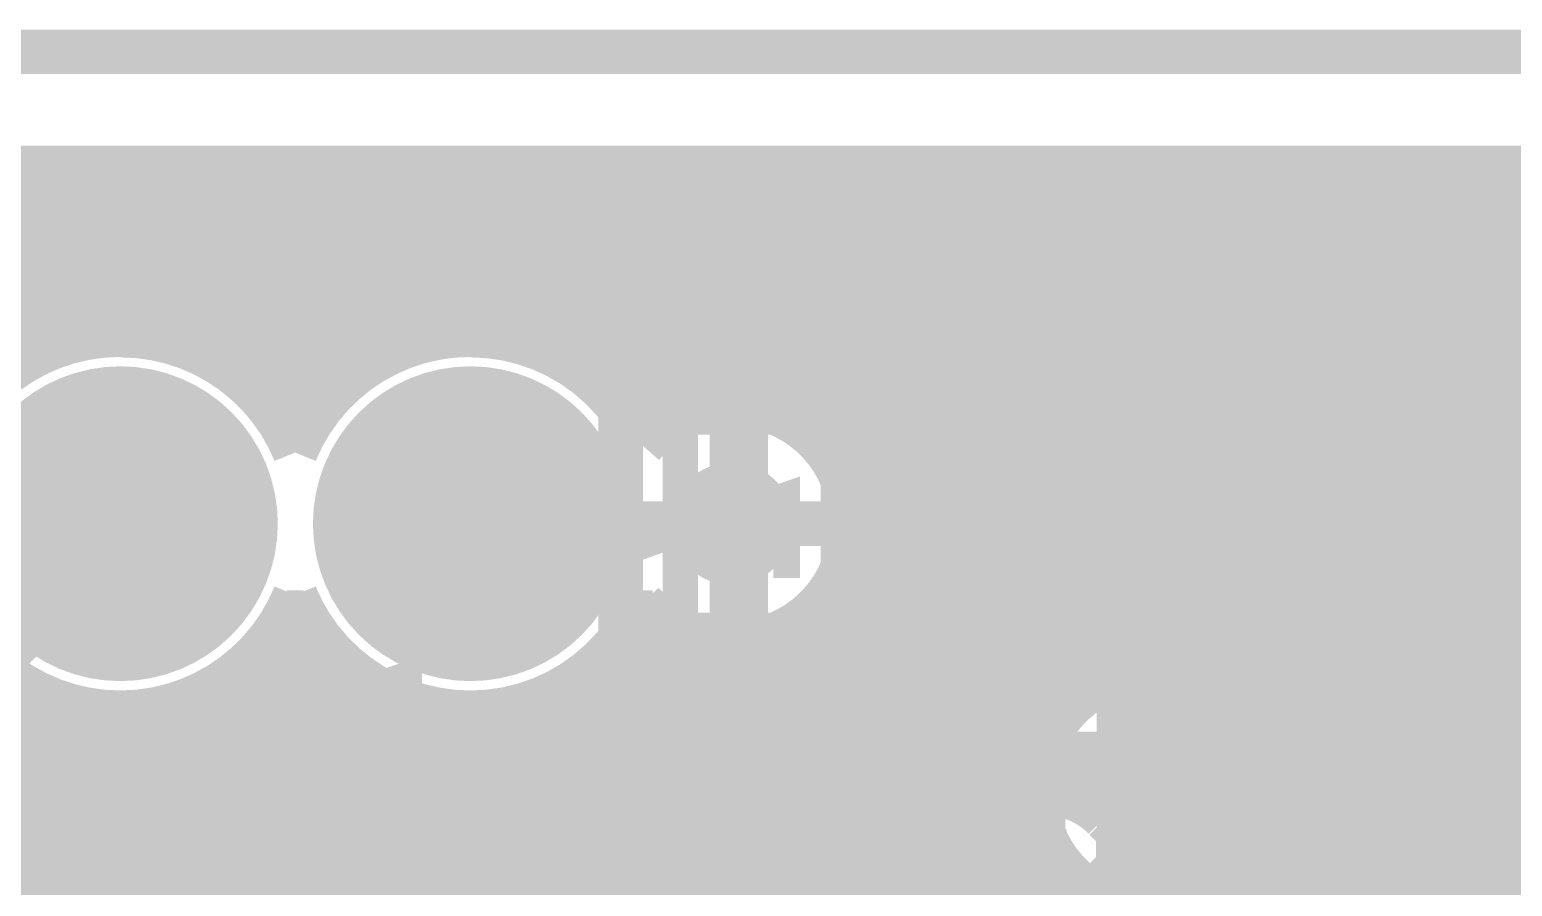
# Model space of a CAD drawing. Extents: x -7 to 100, y -42 to 30.
# Drawn here: x 51.74 to 60.21, y 25.23 to 30.13 of the extents above; entities that cross this region are included whole.
import ezdxf

# ---------------------------------------------------------------- set-up
doc = ezdxf.new("R2010")
doc.units = 0
doc.header["$MEASUREMENT"] = 0
doc.layers.get('0').update_dxf_attribs({"linetype": 'CONTINUOUS'})
for name, color, linetype in [('22-315-0_BOT', 7, 'CONTINUOUS'), ('22-315-0_DRD', 7, 'CONTINUOUS'), ('22-315-0_GND', 6, 'CONTINUOUS'), ('22-315-0_IN1', 4, 'CONTINUOUS'), ('22-315-0_SMB', 3, 'CONTINUOUS'), ('22-315-0_SMT', 5, 'CONTINUOUS'), ('22-315-0_SPB', 10, 'CONTINUOUS'), ('22-315-0_SPT', 14, 'CONTINUOUS'), ('22-315-0_SSB', 9, 'CONTINUOUS'), ('22-315-0_SST', 12, 'CONTINUOUS'), ('22-315-0_TOP', 11, 'CONTINUOUS'), ('THRUHOLE_TAP', 15, 'CONTINUOUS')]:
    doc.layers.add(name, color=color, linetype=linetype)

# ---------------------------------------------------------------- blocks, each defined once
blk = doc.blocks.new('RECTANGLE_8')
blk.add_solid([(0.4826, 0.4064), (0.4826, -0.4064), (-0.4826, 0.4064), (-0.4826, -0.4064)])
blk = doc.blocks.new('ROUND_19')
at = {"const_width": 0.7493}
blk.add_lwpolyline([(-0.37465, 0, 1), (0.37465, 0, 1)], format="xyb", close=True, dxfattribs=at)
blk = doc.blocks.new('ROUND_56')
at = {"const_width": 0.35052}
blk.add_lwpolyline([(-0.17526, 0, 1), (0.17526, 0, 1)], format="xyb", close=True, dxfattribs=at)
blk = doc.blocks.new('ROUND_65')
at = {"const_width": 0.35052}
blk.add_lwpolyline([(-0.17526, 0, 1), (0.17526, 0, 1)], format="xyb", close=True, dxfattribs=at)
blk = doc.blocks.new('ROUND_67')
at = {"const_width": 0.89916}
blk.add_lwpolyline([(-0.44958, 0, 1), (0.44958, 0, 1)], format="xyb", close=True, dxfattribs=at)
blk = doc.blocks.new('ROUND_81')
at = {"const_width": 0.0635}
blk.add_lwpolyline([(-0.03175, 0, 1), (0.03175, 0, 1)], format="xyb", close=True, dxfattribs=at)
blk = doc.blocks.new('RECTANGLE_44')
blk.add_solid([(0.44958, 0.20955), (0.44958, -0.20955), (-0.44958, 0.20955), (-0.44958, -0.20955)])
blk = doc.blocks.new('ROUND_83')
at = {"const_width": 0.10033}
blk.add_lwpolyline([(-0.050164, 0, 1), (0.050164, 0, 1)], format="xyb", close=True, dxfattribs=at)
blk = doc.blocks.new('ROUND_84')
at = {"const_width": 0.50038}
blk.add_lwpolyline([(-0.25019, 0, 1), (0.25019, 0, 1)], format="xyb", close=True, dxfattribs=at)

msp = doc.modelspace()

# ---------------------------------------------------------------- linework, layer by layer
at = {"layer": '22-315-0_BOT'}
for points, const_width in [([(57.15, 28.0162), (57.0738, 28.0162), (56.007, 29.083), (51.562, 29.083), (50.25898, 27.77998), (50.25898, 27.305)], 0.2032), ([(69.723, 25.527), (68.707, 25.527), (67.31, 24.13), (64.135, 24.13), (64.135, 27.94), (65.9511, 27.94), (66.0273, 28.0162), (65.9511, 27.94), (64.135, 27.94), (64.135, 24.13), (61.087, 24.13), (60.198, 25.019), (57.785, 25.019), (57.531, 25.273), (53.848, 25.273), (53.34, 24.765), (53.34, 24.2062)], 0.381), ([(55.753, 27.305), (60.2488, 27.305), (60.96, 28.0162)], 0.2032), ([(59.055, 28.0162), (57.15, 28.0162)], 0.2032), ([(51.435, 24.2062), (51.435, 26.416), (52.197, 27.178), (52.197, 27.2415), (52.2605, 27.305)], 0.3048), ([(56.3372, 26.8986), (56.29656, 26.8986)], 0.254), ([(56.3372, 26.8986), (56.29656, 26.8986)], 0.254), ([(56.3372, 26.8986), (56.3372, 25.8572)], 0.254), ([(58.2422, 26.8986), (57.9628, 26.8986)], 0.254), ([(57.9628, 26.8986), (57.9628, 25.8572)], 0.254), ([(58.2422, 26.8986), (57.9628, 26.8986)], 0.254), ([(58.039, 26.8986), (58.039, 25.5143)], 0.254), ([(58.2422, 26.8986), (58.2422, 25.8572)], 0.254), ([(59.8678, 26.8986), (59.8678, 25.5143)], 0.254), ([(59.8678, 26.8986), (59.8678, 25.8572)], 0.254), ([(60.1472, 26.8986), (59.8678, 26.8986)], 0.254), ([(60.1472, 26.8986), (59.8678, 26.8986)], 0.254), ([(60.0964, 26.8986), (60.0964, 25.5143)], 0.254), ([(60.1472, 26.8986), (60.1472, 25.8572)], 0.254), ([(53.2384, 26.85034), (53.2384, 25.36444)], 0.254), ([(55.2958, 26.80208), (55.2958, 25.7683)], 0.254), ([(56.2102, 26.80208), (56.2102, 25.7683)], 0.254), ([(53.38572, 26.67), (53.13172, 26.67)], 0.254), ([(55.50916, 26.67), (55.13324, 26.67)], 0.254), ([(55.5244, 26.66492), (55.5244, 25.7683)], 0.254), ([(55.9816, 26.66492), (55.9816, 25.7683)], 0.254), ([(56.3372, 26.67), (55.9943, 26.67)], 0.254), ([(58.2422, 26.67), (57.9628, 26.67)], 0.254), ([(60.1472, 26.67), (59.8678, 26.67)], 0.254), ([(53.467, 26.57094), (53.467, 25.59304)], 0.254), ([(55.0672, 26.58872), (55.0672, 25.7683)], 0.254), ([(55.753, 26.62428), (55.753, 25.7683)], 0.254), ([(56.3372, 26.5938), (57.15, 26.5938)], 0.254), ([(57.9628, 26.5938), (57.15, 26.5938)], 0.254), ([(60.96, 26.5938), (59.055, 26.5938), (57.15, 26.5938)], 0.2032), ([(58.166, 25.781), (58.547, 25.781), (59.055, 26.289), (59.055, 26.5938)], 0.2032), ([(58.2422, 26.5938), (59.055, 26.5938)], 0.254), ([(59.055, 25.8572), (59.055, 26.5938)], 0.254), ([(59.8678, 26.5938), (59.055, 26.5938)], 0.254), ([(60.1472, 26.5938), (60.96, 26.5938)], 0.254), ([(53.0098, 26.52776), (53.0098, 25.13584)], 0.254), ([(53.61178, 26.4414), (52.9082, 26.4414)], 0.254), ([(53.6956, 26.38298), (53.6956, 25.7429)], 0.254), ([(54.8386, 26.39314), (54.8386, 25.7683)], 0.254), ([(56.3372, 26.4414), (54.90718, 26.4414)], 0.254), ([(58.2422, 26.4414), (57.9628, 26.4414)], 0.254), ([(60.1472, 26.4414), (59.8678, 26.4414)], 0.254), ([(52.7812, 26.36012), (52.7812, 24.9428)], 0.254), ([(51.93792, 26.27376), (51.8922, 26.2255)], 0.254), ([(51.8922, 26.2255), (51.8922, 24.9428)], 0.254), ([(56.3372, 26.2128), (51.8922, 26.2128)], 0.254), ([(52.0954, 26.2382), (52.0954, 24.9428)], 0.254), ([(52.324, 26.22804), (52.324, 24.19604)], 0.254), ([(52.5526, 26.26614), (52.5526, 24.9428)], 0.254), ([(53.9242, 26.27884), (53.9242, 25.7683)], 0.254), ([(54.1528, 26.23058), (54.1528, 25.7683)], 0.254), ([(54.3814, 26.23312), (54.3814, 25.7683)], 0.254), ([(54.61, 26.28392), (54.61, 25.7683)], 0.254), ([(58.2422, 26.2128), (57.9628, 26.2128)], 0.254), ([(60.1472, 26.2128), (59.8678, 26.2128)], 0.254), ([(56.3372, 25.9842), (51.8922, 25.9842)], 0.254), ([(58.2422, 25.9842), (57.9628, 25.9842)], 0.254), ([(60.1472, 25.9842), (59.8678, 25.9842)], 0.254), ([(57.9628, 25.8572), (56.3372, 25.8572)], 0.254), ([(56.4388, 25.8572), (56.4388, 25.7683)], 0.254), ([(56.6674, 25.8572), (56.6674, 25.7683)], 0.254), ([(56.896, 25.8572), (56.896, 25.7683)], 0.254), ([(57.1246, 25.8572), (57.1246, 25.7683)], 0.254), ([(57.3532, 25.8572), (57.3532, 25.7683)], 0.254), ([(57.5818, 25.8572), (57.5818, 25.76576)], 0.254), ([(57.8104, 25.8572), (57.8104, 25.68194)], 0.254), ([(59.8678, 25.8572), (58.2422, 25.8572)], 0.254), ([(58.2676, 25.8572), (58.2676, 25.5143)], 0.254), ([(58.4962, 25.8572), (58.4962, 25.5143)], 0.254), ([(58.7248, 25.8572), (58.7248, 25.5143)], 0.254), ([(58.9534, 25.8572), (58.9534, 25.5143)], 0.254), ([(59.182, 25.8572), (59.182, 25.5143)], 0.254), ([(59.4106, 25.8572), (59.4106, 25.5143)], 0.254), ([(59.6392, 25.8572), (59.6392, 25.5143)], 0.254), ([(61.7728, 25.8572), (60.1472, 25.8572)], 0.254), ([(60.325, 25.8572), (60.325, 25.49652)], 0.254), ([(53.73624, 25.7556), (51.8922, 25.7556)], 0.254), ([(57.531, 25.7683), (53.848, 25.7683)], 0.254), ([(61.9506, 25.7556), (57.64276, 25.7556)], 0.254), ([(53.49748, 25.62352), (52.99456, 25.11806)], 0.254), ([(57.88406, 25.61844), (57.99074, 25.5143)], 0.254), ([(53.40096, 25.527), (51.8922, 25.527)], 0.254), ([(61.79312, 25.527), (57.97804, 25.527)], 0.254), ([(60.198, 25.5143), (57.99074, 25.5143)], 0.254), ([(53.17236, 25.2984), (51.8922, 25.2984)], 0.254)]:
    msp.add_lwpolyline(points, dxfattribs=dict(at, const_width=const_width))
at = {"layer": '22-315-0_BOT', "const_width": 0.254}
for points in [[(52.2605, 26.2255, 0.3050042), (53.25872, 26.8986)], [(53.25872, 26.8986, 0.3052455), (54.25948, 26.2255)], [(55.753, 26.62428, 0.2364624), (56.29819, 26.89738)], [(54.25948, 26.2255, 0.2934741), (55.24246, 26.85542)], [(55.23992, 26.85542, 0.2160886), (55.753, 26.62282)], [(51.93792, 26.27376, 0.0759368), (52.2605, 26.22449)], [(53.848, 25.7683, 0.1989131), (53.49777, 25.62323)], [(57.88152, 25.62352, 0.1989124), (57.531, 25.76871)], [(57.88152, 25.62352, 0.1989124), (57.531, 25.76871)], [(60.54852, 25.36952, 0.1989124), (60.198, 25.51471)], [(60.54852, 25.36952, 0.1989124), (60.198, 25.51471)], [(52.98948, 25.11552, 0.1049391), (52.87733, 24.94295)], [(52.98948, 25.11552, 0.1049391), (52.87733, 24.94295)]]:
    msp.add_lwpolyline(points, format="xyb", dxfattribs=at)
at = {"layer": '22-315-0_DRD', "const_width": 0.254}
for points in [[(0, 0), (-7.00024, 0), (-7.00024, 29.99994), (99.9998, 29.99994), (99.9998, 0), (0, 0)], [(52.2605, 27.94), (52.2605, 26.67)], [(54.25948, 27.94), (54.25948, 26.67)], [(55.118, 27.94), (55.118, 26.67)], [(56.388, 27.94), (55.118, 27.94)], [(55.753, 27.94), (55.753, 26.67)], [(56.388, 26.67), (56.388, 27.94)], [(52.8955, 27.305), (51.6255, 27.305)], [(54.89448, 27.305), (53.62448, 27.305)], [(56.388, 27.305), (55.118, 27.305)], [(55.118, 26.67), (56.388, 26.67)], [(57.531, 26.416), (57.531, 25.146)], [(58.801, 26.416), (57.531, 26.416)], [(57.531, 26.416), (57.531, 25.146)], [(58.801, 26.416), (57.531, 26.416)], [(58.166, 26.416), (58.166, 25.146)], [(58.166, 26.416), (58.166, 25.146)], [(58.801, 25.146), (58.801, 26.416)], [(58.801, 25.146), (58.801, 26.416)], [(58.801, 25.781), (57.531, 25.781)], [(58.801, 25.781), (57.531, 25.781)], [(57.531, 25.146), (58.801, 25.146)], [(57.531, 25.146), (58.801, 25.146)]]:
    msp.add_lwpolyline(points, dxfattribs=at)
at = {"layer": '22-315-0_GND', "const_width": 0.254}
msp.add_lwpolyline([(0, 0), (-7.00024, 0), (-7.00024, 29.99994), (99.9998, 29.99994), (99.9998, 0), (0, 0)], dxfattribs=at)
at = {"layer": '22-315-0_IN1', "const_width": 0.254}
for points in [[(99.441, 29.337), (29.1338, 29.337)], [(99.441, 29.3116), (29.1338, 29.3116)], [(51.7144, 29.337), (51.7144, 28.23718)], [(51.943, 29.337), (51.943, 28.33624)], [(52.1716, 29.337), (52.1716, 28.37942)], [(52.4002, 29.337), (52.4002, 28.37434)], [(52.6288, 29.337), (52.6288, 28.31846)], [(52.8574, 29.337), (52.8574, 28.20416)], [(53.086, 29.337), (53.086, 27.99842)], [(53.3146, 29.337), (53.3146, 27.8257)], [(53.5432, 29.337), (53.5432, 28.11272)], [(53.7718, 29.337), (53.7718, 28.26766)], [(54.0004, 29.337), (54.0004, 28.35148)], [(54.229, 29.337), (54.229, 28.3845)], [(54.4576, 29.337), (54.4576, 28.36672)], [(54.6862, 29.337), (54.6862, 28.2956)], [(54.9148, 29.337), (54.9148, 28.16352)], [(55.1434, 29.337), (55.1434, 27.92476)], [(55.372, 29.337), (55.372, 27.86888)], [(55.6006, 29.337), (55.6006, 27.96794)], [(55.8292, 29.337), (55.8292, 27.98064)], [(56.0578, 29.337), (56.0578, 27.91206)], [(56.2864, 29.337), (56.2864, 27.72664)], [(56.515, 29.337), (56.515, 25.05202)], [(56.7436, 29.337), (56.7436, 25.05456)], [(56.9722, 29.337), (56.9722, 24.97836)], [(57.2008, 29.337), (57.2008, 24.77008)], [(57.4294, 29.337), (57.4294, 20.30476)], [(57.658, 29.337), (57.658, 26.23312)], [(57.8866, 29.337), (57.8866, 26.40076)], [(58.1152, 29.337), (58.1152, 26.45918)], [(58.3438, 29.337), (58.3438, 26.43632)], [(58.5724, 29.337), (58.5724, 26.32456)], [(58.801, 29.337), (58.801, 26.0223)], [(59.0296, 29.337), (59.0296, 24.89708)], [(59.2582, 29.337), (59.2582, 24.75992)], [(59.4868, 29.337), (59.4868, 24.85136)], [(59.7154, 29.337), (59.7154, 24.92756)], [(59.944, 29.337), (59.944, 24.92502)], [(60.1726, 29.337), (60.1726, 24.83612)], [(99.441, 29.083), (29.1338, 29.083)], [(99.441, 28.8544), (29.1338, 28.8544)], [(99.441, 28.6258), (29.1338, 28.6258)], [(68.58508, 28.3972), (49.3903, 28.3972)], [(53.61178, 28.1686), (52.9082, 28.1686)], [(68.44792, 28.1686), (54.90718, 28.1686)], [(53.38572, 27.94), (53.13172, 27.94)], [(55.50916, 27.94), (55.13324, 27.94)], [(68.40728, 27.94), (55.9943, 27.94)], [(68.44792, 27.7114), (56.29656, 27.7114)], [(68.58508, 27.4828), (56.40832, 27.4828)], [(69.50202, 27.2542), (56.43118, 27.2542)], [(69.27088, 27.0256), (56.37276, 27.0256)], [(56.2864, 26.88336), (56.2864, 24.96312)], [(53.30698, 26.797), (53.213, 26.797)], [(53.3146, 26.78176), (53.3146, 22.39518)], [(55.30088, 26.797), (55.21198, 26.797)], [(55.372, 26.74112), (55.372, 22.38502)], [(69.18198, 26.797), (56.20512, 26.797)], [(55.1434, 26.68524), (55.1434, 22.38756)], [(55.6006, 26.64206), (55.6006, 22.29612)], [(56.0578, 26.69794), (56.0578, 24.73198)], [(53.46954, 26.5684), (53.0479, 26.5684)], [(53.086, 26.60904), (53.086, 22.34692)], [(69.1769, 26.5684), (55.04942, 26.5684)], [(55.8292, 26.62936), (55.8292, 22.06498)], [(53.5432, 26.49728), (53.5432, 22.3647)], [(52.8574, 26.40584), (52.8574, 22.19452)], [(54.9148, 26.44648), (54.9148, 22.31136)], [(51.77536, 26.3398), (50.74158, 26.3398)], [(51.7144, 26.37282), (51.7144, 17.21612)], [(53.77688, 26.3398), (52.7431, 26.3398)], [(53.7718, 26.34234), (53.7718, 22.24278)], [(54.6862, 26.31186), (54.6862, 22.10308)], [(57.77738, 26.3398), (54.74208, 26.3398)], [(69.25564, 26.3398), (58.55208, 26.3398)], [(51.943, 26.27376), (51.943, 17.30502)], [(52.1716, 26.22804), (52.1716, 17.30756)], [(52.4002, 26.23312), (52.4002, 17.23136)], [(52.6288, 26.289), (52.6288, 17.02308)], [(54.0004, 26.25598), (54.0004, 21.87702)], [(54.229, 26.2255), (54.229, 11.73988)], [(54.4576, 26.24328), (54.4576, 11.47572)], [(57.57164, 26.1112), (44.18584, 26.1112)], [(69.46138, 26.1112), (58.76036, 26.1112)], [(57.4929, 25.8826), (44.17822, 25.8826)], [(60.60694, 25.8826), (58.83656, 25.8826)], [(57.49798, 25.654), (44.12234, 25.654)], [(60.45708, 25.654), (58.83402, 25.654)], [(58.801, 25.53716), (58.801, 24.93772)], [(57.58688, 25.4254), (44.01058, 25.4254)], [(60.40628, 25.4254), (58.74512, 25.4254)], [(57.658, 25.32888), (57.658, 20.13712)], [(57.81802, 25.1968), (46.74108, 25.1968)], [(60.43676, 25.1968), (58.51398, 25.1968)], [(58.5724, 25.2349), (58.5724, 24.89708)], [(57.8866, 25.16124), (57.8866, 19.56308)], [(58.3438, 25.12314), (58.3438, 24.75992)]]:
    msp.add_lwpolyline(points, dxfattribs=at)
for points in [[(52.2605, 28.3845, 0.3052457), (51.25974, 27.7114)], [(53.25872, 27.7114, 0.305004), (52.2605, 28.38196)], [(54.25948, 28.3845, 0.3052457), (53.25872, 27.7114)], [(55.23992, 27.75204, 0.2937898), (54.25948, 28.38196)], [(55.753, 27.98572, 0.2161807), (55.24086, 27.75344)], [(56.43372, 27.305, 0.4142136), (55.753, 27.98572)], [(55.753, 26.62428, 0.4142136), (56.43372, 27.305)], [(51.25974, 26.8986, 0.3052455), (52.2605, 26.2255)], [(52.2605, 26.2255, 0.3050042), (53.25872, 26.8986)], [(53.25872, 26.8986, 0.3052455), (54.25948, 26.2255)], [(54.25948, 26.2255, 0.2934741), (55.24246, 26.85542)], [(55.23992, 26.85542, 0.2160886), (55.753, 26.62282)], [(58.166, 26.46172, 0.4142136), (57.48528, 25.781)], [(58.84672, 25.781, 0.4142136), (58.166, 26.46172)], [(57.48528, 25.781, 0.4142136), (58.166, 25.10028)], [(58.166, 25.10028, 0.4142136), (58.84672, 25.781)]]:
    msp.add_lwpolyline(points, format="xyb", dxfattribs=at)
at = {"layer": '22-315-0_SSB', "const_width": 0.1524}
for points in [[(57.9755, 28.7655), (57.9755, 25.8445), (56.3372, 25.8445), (56.3372, 28.7655), (57.9755, 28.7655)], [(59.8805, 28.7655), (59.8805, 25.8445), (58.2422, 25.8445), (58.2422, 28.7655), (59.8805, 28.7655)], [(61.7855, 28.7655), (61.7855, 25.8445), (60.1472, 25.8445), (60.1472, 28.7655), (61.7855, 28.7655)], [(55.04942, 27.11196), (56.06542, 27.46756), (56.06542, 26.99512)], [(55.38724, 26.62936), (55.38724, 26.15692), (56.06542, 26.39314), (56.06542, 26.51252), (55.04942, 26.51252)], [(52.89042, 26.08834), (53.90642, 26.44394), (53.90642, 25.96896)], [(55.55742, 25.61336), (55.04942, 25.79116)], [(55.55742, 25.31872), (55.55742, 25.67432), (55.72506, 25.79116), (55.89524, 25.79116), (56.06542, 25.67432), (56.06542, 25.31872), (55.04942, 25.31872)], [(52.89042, 25.60574), (52.89042, 25.19172), (53.90642, 25.19172)], [(56.57342, 25.56256), (56.57342, 25.09012), (57.24906, 25.56256), (57.41924, 25.56256), (57.58942, 25.50414), (57.58942, 25.14854), (57.41924, 25.09012)], [(58.98642, 25.14854), (58.98642, 25.50414), (58.81624, 25.56256), (58.64606, 25.56256), (58.47842, 25.50414), (58.47842, 25.14854), (58.64606, 25.09012), (58.81624, 25.09012), (59.49442, 25.32634)]]:
    msp.add_lwpolyline(points, dxfattribs=at)
at = {"layer": '22-315-0_SST'}
for points, const_width in [([(55.85968, 29.30398), (46.06036, 29.30398), (46.06036, 25.7048), (55.85968, 25.7048), (55.85968, 29.30398)], 0.20066), ([(57.912, 27.94), (57.912, 25.4), (61.341, 25.4), (61.341, 28.448), (58.42, 28.448), (57.912, 27.94)], 0.1524), ([(46.06036, 28.30576), (46.45914, 28.30576), (46.45914, 26.10612), (55.45836, 26.10612), (55.45836, 28.30576), (55.85968, 28.30576)], 0.20066), ([(58.58764, 28.13558), (58.58764, 27.74442)], 0.1524), ([(58.45048, 28.11272), (58.45048, 27.76474)], 0.1524), ([(58.64352, 28.11526), (58.45556, 28.11526)], 0.1524), ([(58.74512, 27.9781), (58.35396, 27.9781)], 0.1524), ([(58.7248, 28.03398), (58.7248, 27.84602)], 0.1524), ([(58.72226, 27.84094), (58.37428, 27.84094)], 0.1524), ([(56.96204, 25.44318), (56.96204, 25.08758), (56.7944, 25.02662), (56.62422, 25.02662), (56.45404, 25.08758), (56.45404, 25.44318), (56.62422, 25.5016), (56.7944, 25.5016), (57.47004, 25.26538)], 0.1524), ([(55.47106, 25.05964), (55.47106, 25.41524), (55.6387, 25.4762), (55.80888, 25.4762), (55.97906, 25.41524), (55.97906, 25.05964), (55.80888, 25.00122), (55.6387, 25.00122), (54.96306, 25.23744)], 0.1524)]:
    msp.add_lwpolyline(points, dxfattribs=dict(at, const_width=const_width))
at = {"layer": '22-315-0_SST', "const_width": 0.1524}
for points in [[(58.54954, 28.14066, 0.4142136), (58.34888, 27.94)], [(58.7502, 27.94, 0.4142136), (58.54954, 28.14066)], [(58.34888, 27.94, 0.4142136), (58.54954, 27.73934)], [(58.54954, 27.73934, 0.4142136), (58.7502, 27.94)]]:
    msp.add_lwpolyline(points, format="xyb", dxfattribs=at)
at = {"layer": '22-315-0_TOP'}
for points, const_width in [([(21.7678, 26.67), (21.7678, 28.3718), (22.479, 29.083), (87.376, 29.083), (89.42578, 27.03322), (89.42578, 26.67), (90.06078, 26.035)], 0.762), ([(57.15, 27.94), (57.15, 27.28976)], 0.2032), ([(57.15, 26.63952), (56.61152, 26.63952), (56.007, 26.035), (51.52898, 26.035), (50.25898, 27.305)], 0.2032), ([(54.25948, 27.305), (55.753, 27.305)], 0.2032), ([(58.801, 24.257), (59.182, 24.638), (59.182, 26.543), (58.43524, 27.28976), (57.15, 27.28976)], 0.2032), ([(57.98058, 26.80716), (57.98058, 26.69794)], 0.254), ([(58.23458, 26.80716), (57.98058, 26.80716)], 0.254), ([(58.00852, 26.80716), (58.00852, 25.22474)], 0.254), ([(58.23458, 26.80716), (58.6994, 26.34234)], 0.254), ([(58.23712, 26.80462), (58.23712, 24.99614)], 0.254), ([(57.98058, 26.69794), (57.98058, 26.5811)], 0.254), ([(58.37174, 26.67), (57.98058, 26.67)], 0.254), ([(57.98058, 26.5811), (57.98058, 26.05024)], 0.254), ([(58.46572, 26.57602), (58.46572, 24.9047)], 0.254), ([(59.817, 24.257), (59.944, 24.384), (59.944, 25.273), (61.31052, 26.63952), (62.04966, 26.63952)], 0.2032), ([(58.60034, 26.4414), (57.98058, 26.4414)], 0.254), ([(58.69432, 26.34742), (58.69432, 24.97836)], 0.254), ([(58.6994, 26.34234), (58.6994, 24.9809)], 0.254), ([(58.6994, 26.2128), (57.98058, 26.2128)], 0.254), ([(57.98058, 26.05024), (57.98058, 25.4)], 0.254), ([(57.98058, 25.98928), (57.15, 25.98928)], 0.254), ([(57.15, 25.98928), (58.08472, 25.98928), (58.166, 25.908), (58.166, 25.781)], 0.2032), ([(57.15, 25.98928), (58.08472, 25.98928), (58.166, 25.908), (58.166, 25.781)], 0.2032), ([(58.6994, 25.9842), (57.98058, 25.9842)], 0.254), ([(58.6994, 25.7556), (57.98058, 25.7556)], 0.254), ([(58.6994, 25.527), (57.98058, 25.527)], 0.254), ([(57.83326, 25.4), (58.37936, 24.8539)], 0.254), ([(57.98058, 25.4), (57.83326, 25.4)], 0.254), ([(58.6994, 25.2984), (57.93486, 25.2984)], 0.254), ([(46.355, 24.638), (46.99, 25.273), (57.277, 25.273), (58.05424, 24.49576), (58.05424, 22.8219)], 0.2032)]:
    msp.add_lwpolyline(points, dxfattribs=dict(at, const_width=const_width))

# ---------------------------------------------------------------- block references
at = {"layer": '22-315-0_BOT'}
for name, p in [('RECTANGLE_8', (57.15, 28.0162)), ('RECTANGLE_8', (59.055, 28.0162)), ('ROUND_19', (52.2605, 27.305)), ('ROUND_19', (54.25948, 27.305)), ('ROUND_56', (55.753, 27.305)), ('RECTANGLE_8', (57.15, 26.5938)), ('RECTANGLE_8', (59.055, 26.5938)), ('ROUND_56', (58.166, 25.781))]:
    msp.add_blockref(name, p, dxfattribs=at)
at = {"layer": '22-315-0_GND'}
for name, p in [('ROUND_67', (52.2605, 27.305)), ('ROUND_67', (54.25948, 27.305)), ('ROUND_65', (55.753, 27.305)), ('ROUND_81', (58.166, 25.781))]:
    msp.add_blockref(name, p, dxfattribs=at)
at = {"layer": '22-315-0_IN1'}
for name, p in [('ROUND_19', (52.2605, 27.305)), ('ROUND_19', (54.25948, 27.305)), ('ROUND_65', (55.753, 27.305)), ('ROUND_65', (58.166, 25.781))]:
    msp.add_blockref(name, p, dxfattribs=at)
at = {"layer": '22-315-0_SMB'}
for name, p in [('RECTANGLE_8', (57.15, 28.0162)), ('RECTANGLE_8', (59.055, 28.0162)), ('ROUND_19', (52.2605, 27.305)), ('ROUND_19', (54.25948, 27.305)), ('RECTANGLE_8', (57.15, 26.5938)), ('RECTANGLE_8', (59.055, 26.5938))]:
    msp.add_blockref(name, p, dxfattribs=at)
at = {"layer": '22-315-0_SMT'}
for name, p in [('RECTANGLE_44', (57.15, 27.94)), ('ROUND_19', (52.2605, 27.305)), ('ROUND_19', (54.25948, 27.305)), ('RECTANGLE_44', (57.15, 27.28976)), ('RECTANGLE_44', (57.15, 26.63952)), ('RECTANGLE_44', (57.15, 25.98928))]:
    msp.add_blockref(name, p, dxfattribs=at)
at = {"layer": '22-315-0_SPB'}
for p in [(57.15, 28.0162), (59.055, 28.0162), (57.15, 26.5938), (59.055, 26.5938)]:
    msp.add_blockref('RECTANGLE_8', p, dxfattribs=at)
at = {"layer": '22-315-0_SPT'}
for p in [(57.15, 27.94), (57.15, 27.28976), (57.15, 26.63952), (57.15, 25.98928)]:
    msp.add_blockref('RECTANGLE_44', p, dxfattribs=at)
at = {"layer": '22-315-0_TOP'}
for name, p in [('RECTANGLE_44', (57.15, 27.94)), ('ROUND_19', (52.2605, 27.305)), ('ROUND_19', (54.25948, 27.305)), ('ROUND_56', (55.753, 27.305)), ('RECTANGLE_44', (57.15, 27.28976)), ('RECTANGLE_44', (57.15, 26.63952)), ('RECTANGLE_44', (57.15, 25.98928)), ('ROUND_56', (58.166, 25.781))]:
    msp.add_blockref(name, p, dxfattribs=at)
at = {"layer": 'THRUHOLE_TAP'}
for name, p in [('ROUND_84', (52.2605, 27.305)), ('ROUND_84', (54.25948, 27.305)), ('ROUND_83', (55.753, 27.305)), ('ROUND_83', (58.166, 25.781))]:
    msp.add_blockref(name, p, dxfattribs=at)

doc.saveas('drawing.dxf')
